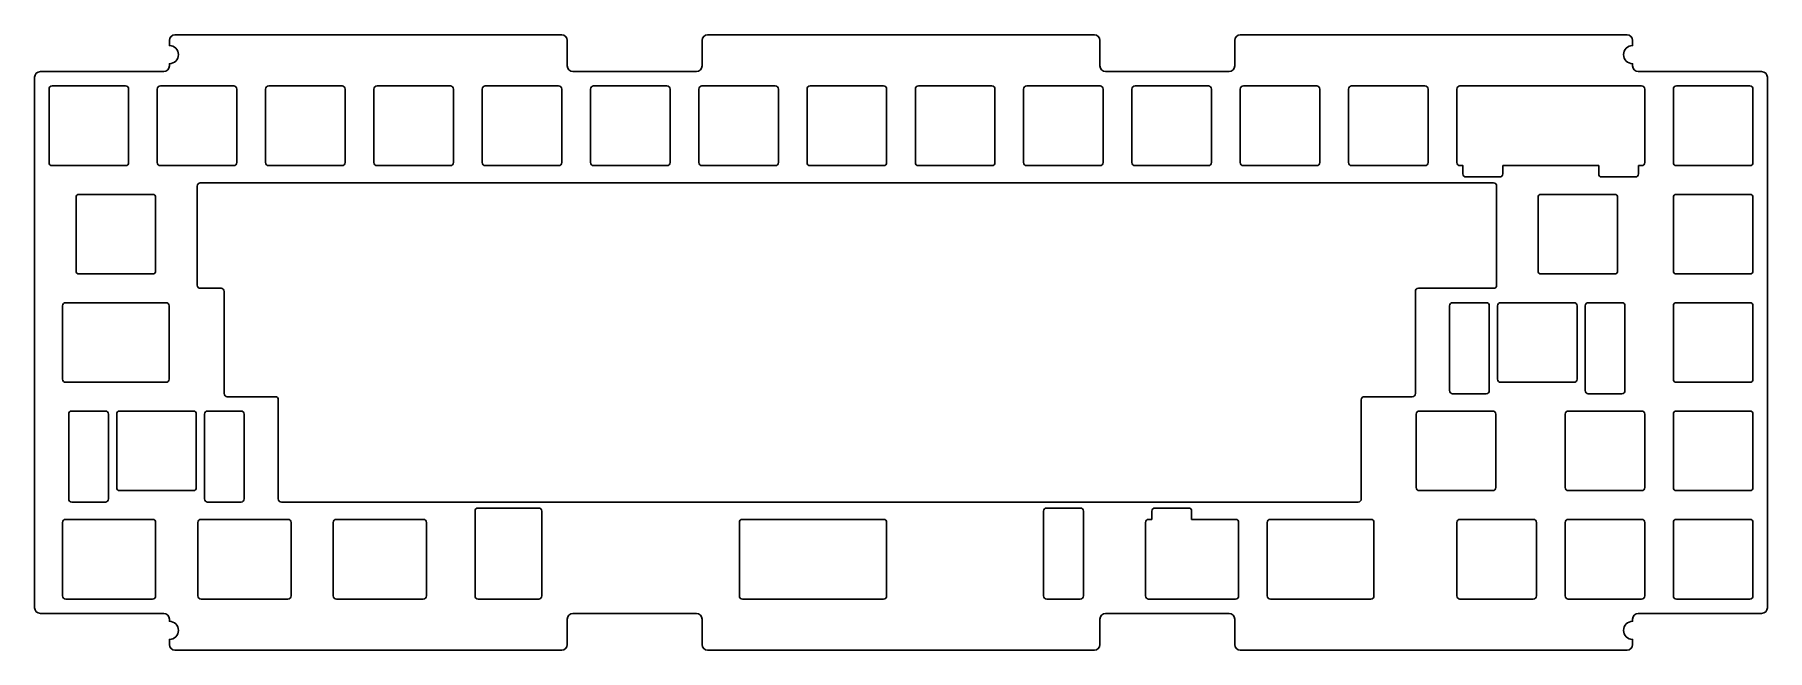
# Model space of a CAD drawing. Header units: millimetres. Extents: x 0 to 305, y -102 to 6.
import ezdxf

# ---------------------------------------------------------------- set-up
doc = ezdxf.new("R2010")
doc.units = ezdxf.units.MM
doc.header["$MEASUREMENT"] = 0

msp = doc.modelspace()

# ---------------------------------------------------------------- linework, layer by layer
for points in [[(22.7, 0, 0.414213562), (23.7, 1), (23.7, 1.4, 1), (23.7, 4.575), (23.7, 5.5, -0.414213562), (24.7, 6.5), (92.7, 6.5, -0.414213562), (93.7, 5.5), (93.7, 1, 0.414213562), (94.7, 0), (116.4, 0, 0.414213562), (117.4, 1), (117.4, 5.5, -0.414213562), (118.4, 6.5), (186.4, 6.5, -0.414213562), (187.4, 5.5), (187.4, 1, 0.414213562), (188.4, 0), (210.1, 0, 0.414213562), (211.1, 1), (211.1, 5.5, -0.414213562), (212.1, 6.5), (280.1, 6.5, -0.414213562), (281.1, 5.5), (281.1, 4.575, 1), (281.1, 1.4), (281.1, 1, 0.414213562), (282.1, 0), (303.8, 0, -0.414213562), (304.8, -1), (304.8, -94.25, -0.414213562), (303.8, -95.25), (282.1, -95.25, 0.414213562), (281.1, -96.25), (281.1, -96.65, 1), (281.1, -99.825), (281.1, -100.75, -0.414213562), (280.1, -101.75), (212.1, -101.75, -0.414213562), (211.1, -100.75), (211.1, -96.25, 0.414213562), (210.1, -95.25), (188.4, -95.25, 0.414213562), (187.4, -96.25), (187.4, -100.75, -0.414213562), (186.4, -101.75), (118.4, -101.75, -0.414213562), (117.4, -100.75), (117.4, -96.25, 0.414213562), (116.4, -95.25), (94.7, -95.25, 0.414213562), (93.7, -96.25), (93.7, -100.75, -0.414213562), (92.7, -101.75), (24.7, -101.75, -0.414213562), (23.7, -100.75), (23.7, -99.825, 1), (23.7, -96.65), (23.7, -96.25, 0.414213562), (22.7, -95.25), (1, -95.25, -0.414213562), (0, -94.25), (0, -1, -0.414213562), (1, 0)], [(3.075, -2.525), (15.975, -2.525, -0.414213562), (16.525, -3.075), (16.525, -15.975, -0.414213562), (15.975, -16.525), (3.075, -16.525, -0.414213562), (2.525, -15.975), (2.525, -3.075, -0.414213562)], [(22.125, -2.525), (35.025, -2.525, -0.414213562), (35.575, -3.075), (35.575, -15.975, -0.414213562), (35.025, -16.525), (22.125, -16.525, -0.414213562), (21.575, -15.975), (21.575, -3.075, -0.414213562)], [(41.175, -2.525), (54.075, -2.525, -0.414213562), (54.625, -3.075), (54.625, -15.975, -0.414213562), (54.075, -16.525), (41.175, -16.525, -0.414213562), (40.625, -15.975), (40.625, -3.075, -0.414213562)], [(60.225, -2.525), (73.125, -2.525, -0.414213562), (73.675, -3.075), (73.675, -15.975, -0.414213562), (73.125, -16.525), (60.225, -16.525, -0.414213562), (59.675, -15.975), (59.675, -3.075, -0.414213562)], [(79.275, -2.525), (92.175, -2.525, -0.414213562), (92.725, -3.075), (92.725, -15.975, -0.414213562), (92.175, -16.525), (79.275, -16.525, -0.414213562), (78.725, -15.975), (78.725, -3.075, -0.414213562)], [(98.325, -2.525), (111.225, -2.525, -0.414213562), (111.775, -3.075), (111.775, -15.975, -0.414213562), (111.225, -16.525), (98.325, -16.525, -0.414213562), (97.775, -15.975), (97.775, -3.075, -0.414213562)], [(117.375, -2.525), (130.275, -2.525, -0.414213562), (130.825, -3.075), (130.825, -15.975, -0.414213562), (130.275, -16.525), (117.375, -16.525, -0.414213562), (116.825, -15.975), (116.825, -3.075, -0.414213562)], [(136.425, -2.525), (149.325, -2.525, -0.414213562), (149.875, -3.075), (149.875, -15.975, -0.414213562), (149.325, -16.525), (136.425, -16.525, -0.414213562), (135.875, -15.975), (135.875, -3.075, -0.414213562)], [(155.475, -2.525), (168.375, -2.525, -0.414213562), (168.925, -3.075), (168.925, -15.975, -0.414213562), (168.375, -16.525), (155.475, -16.525, -0.414213562), (154.925, -15.975), (154.925, -3.075, -0.414213562)], [(174.525, -2.525), (187.425, -2.525, -0.414213562), (187.975, -3.075), (187.975, -15.975, -0.414213562), (187.425, -16.525), (174.525, -16.525, -0.414213562), (173.975, -15.975), (173.975, -3.075, -0.414213562)], [(193.575, -2.525), (206.475, -2.525, -0.414213562), (207.025, -3.075), (207.025, -15.975, -0.414213562), (206.475, -16.525), (193.575, -16.525, -0.414213562), (193.025, -15.975), (193.025, -3.075, -0.414213562)], [(212.625, -2.525), (225.525, -2.525, -0.414213562), (226.075, -3.075), (226.075, -15.975, -0.414213562), (225.525, -16.525), (212.625, -16.525, -0.414213562), (212.075, -15.975), (212.075, -3.075, -0.414213562)], [(231.675, -2.525), (244.575, -2.525, -0.414213562), (245.125, -3.075), (245.125, -15.975, -0.414213562), (244.575, -16.525), (231.675, -16.525, -0.414213562), (231.125, -15.975), (231.125, -3.075, -0.414213562)], [(258.262, -16.525), (258.262, -17.975, -0.414213562), (257.712, -18.525), (251.812, -18.525, -0.414213562), (251.262, -17.975), (251.262, -16.525), (250.725, -16.525, -0.414213562), (250.175, -15.975), (250.175, -3.075, -0.414213562), (250.725, -2.525), (282.675, -2.525, -0.414213562), (283.225, -3.075), (283.225, -15.975, -0.414213562), (282.675, -16.525), (282.138, -16.525), (282.138, -17.975, -0.414213562), (281.588, -18.525), (275.688, -18.525, -0.414213562), (275.138, -17.975), (275.138, -16.525)], [(288.825, -2.525), (301.725, -2.525, -0.414213562), (302.275, -3.075), (302.275, -15.975, -0.414213562), (301.725, -16.525), (288.825, -16.525, -0.414213562), (288.275, -15.975), (288.275, -3.075, -0.414213562)], [(233.3625, -57.7), (233.3625, -75.125, -0.414213562), (232.8125, -75.675), (43.4125, -75.675, -0.414213562), (42.8625, -75.125), (42.8625, -57.7, 0.414213562), (42.3125, -57.15), (33.8875, -57.15, -0.414213562), (33.3375, -56.6), (33.3375, -38.65, 0.414213562), (32.7875, -38.1), (29.125, -38.1, -0.414213562), (28.575, -37.55), (28.575, -20.125, -0.414213562), (29.125, -19.575), (256.625, -19.575, -0.414213562), (257.175, -20.125), (257.175, -37.55, -0.414213562), (256.625, -38.1), (243.4375, -38.1, 0.414213562), (242.8875, -38.65), (242.8875, -56.6, -0.414213562), (242.3375, -57.15), (233.9125, -57.15, 0.414213562)], [(7.8375, -21.575), (20.7375, -21.575, -0.414213562), (21.2875, -22.125), (21.2875, -35.025, -0.414213562), (20.7375, -35.575), (7.8375, -35.575, -0.414213562), (7.2875, -35.025), (7.2875, -22.125, -0.414213562)], [(265.0125, -21.575), (277.9125, -21.575, -0.414213562), (278.4625, -22.125), (278.4625, -35.025, -0.414213562), (277.9125, -35.575), (265.0125, -35.575, -0.414213562), (264.4625, -35.025), (264.4625, -22.125, -0.414213562)], [(288.825, -21.575), (301.725, -21.575, -0.414213562), (302.275, -22.125), (302.275, -35.025, -0.414213562), (301.725, -35.575), (288.825, -35.575, -0.414213562), (288.275, -35.025), (288.275, -22.125, -0.414213562)], [(5.45625, -40.625), (23.11875, -40.625, -0.414213562), (23.66875, -41.175), (23.66875, -54.075, -0.414213562), (23.11875, -54.625), (5.45625, -54.625, -0.414213562), (4.90625, -54.075), (4.90625, -41.175, -0.414213562)], [(249.43075, -40.625), (255.33075, -40.625, -0.414213562), (255.88075, -41.175), (255.88075, -56.075, -0.414213562), (255.33075, -56.625), (249.43075, -56.625, -0.414213562), (248.88075, -56.075), (248.88075, -41.175, -0.414213562)], [(257.86875, -40.625), (270.76875, -40.625, -0.414213562), (271.31875, -41.175), (271.31875, -54.075, -0.414213562), (270.76875, -54.625), (257.86875, -54.625, -0.414213562), (257.31875, -54.075), (257.31875, -41.175, -0.414213562)], [(279.75675, -41.175), (279.75675, -56.075, -0.414213562), (279.20675, -56.625), (273.30675, -56.625, -0.414213562), (272.75675, -56.075), (272.75675, -41.175, -0.414213562), (273.30675, -40.625), (279.20675, -40.625, -0.414213562)], [(288.825, -40.625), (301.725, -40.625, -0.414213562), (302.275, -41.175), (302.275, -54.075, -0.414213562), (301.725, -54.625), (288.825, -54.625, -0.414213562), (288.275, -54.075), (288.275, -41.175, -0.414213562)], [(6.54325, -59.675), (12.44325, -59.675, -0.414213562), (12.99325, -60.225), (12.99325, -75.125, -0.414213562), (12.44325, -75.675), (6.54325, -75.675, -0.414213562), (5.99325, -75.125), (5.99325, -60.225, -0.414213562)], [(14.98125, -59.675), (27.88125, -59.675, -0.414213562), (28.43125, -60.225), (28.43125, -73.125, -0.414213562), (27.88125, -73.675), (14.98125, -73.675, -0.414213562), (14.43125, -73.125), (14.43125, -60.225, -0.414213562)], [(36.86925, -60.225), (36.86925, -75.125, -0.414213562), (36.31925, -75.675), (30.41925, -75.675, -0.414213562), (29.86925, -75.125), (29.86925, -60.225, -0.414213562), (30.41925, -59.675), (36.31925, -59.675, -0.414213562)], [(243.58125, -59.675), (256.48125, -59.675, -0.414213562), (257.03125, -60.225), (257.03125, -73.125, -0.414213562), (256.48125, -73.675), (243.58125, -73.675, -0.414213562), (243.03125, -73.125), (243.03125, -60.225, -0.414213562)], [(269.775, -59.675), (282.675, -59.675, -0.414213562), (283.225, -60.225), (283.225, -73.125, -0.414213562), (282.675, -73.675), (269.775, -73.675, -0.414213562), (269.225, -73.125), (269.225, -60.225, -0.414213562)], [(288.825, -59.675), (301.725, -59.675, -0.414213562), (302.275, -60.225), (302.275, -73.125, -0.414213562), (301.725, -73.675), (288.825, -73.675, -0.414213562), (288.275, -73.125), (288.275, -60.225, -0.414213562)], [(5.45625, -78.725), (20.7375, -78.725, -0.414213562), (21.2875, -79.275), (21.2875, -92.175, -0.414213562), (20.7375, -92.725), (5.45625, -92.725, -0.414213562), (4.90625, -92.175), (4.90625, -79.275, -0.414213562)], [(29.26875, -78.725), (44.55, -78.725, -0.414213562), (45.1, -79.275), (45.1, -92.175, -0.414213562), (44.55, -92.725), (29.26875, -92.725, -0.414213562), (28.71875, -92.175), (28.71875, -79.275, -0.414213562)], [(53.08125, -78.725), (68.3625, -78.725, -0.414213562), (68.9125, -79.275), (68.9125, -92.175, -0.414213562), (68.3625, -92.725), (53.08125, -92.725, -0.414213562), (52.53125, -92.175), (52.53125, -79.275, -0.414213562)], [(88.675, -92.725), (78.0125, -92.725, -0.414213562), (77.4625, -92.175), (77.4625, -77.275, -0.414213562), (78.0125, -76.725), (88.675, -76.725, -0.414213562), (89.225, -77.275), (89.225, -92.175, -0.414213562)], [(124.51875, -78.725), (149.325, -78.725, -0.414213562), (149.875, -79.275), (149.875, -92.175, -0.414213562), (149.325, -92.725), (124.51875, -92.725, -0.414213562), (123.96875, -92.175), (123.96875, -79.275, -0.414213562)], [(177.475, -92.175), (177.475, -77.275, -0.414213562), (178.025, -76.725), (183.925, -76.725, -0.414213562), (184.475, -77.275), (184.475, -92.175, -0.414213562), (183.925, -92.725), (178.025, -92.725, -0.414213562)], [(196.525, -78.725), (196.525, -77.275, -0.414213562), (197.075, -76.725), (202.975, -76.725, -0.414213562), (203.525, -77.275), (203.525, -78.725), (211.2375, -78.725, -0.414213562), (211.7875, -79.275), (211.7875, -92.175, -0.414213562), (211.2375, -92.725), (195.95625, -92.725, -0.414213562), (195.40625, -92.175), (195.40625, -79.275, -0.414213562), (195.95625, -78.725)], [(217.3875, -78.725), (235.05, -78.725, -0.414213562), (235.6, -79.275), (235.6, -92.175, -0.414213562), (235.05, -92.725), (217.3875, -92.725, -0.414213562), (216.8375, -92.175), (216.8375, -79.275, -0.414213562)], [(250.725, -78.725), (263.625, -78.725, -0.414213562), (264.175, -79.275), (264.175, -92.175, -0.414213562), (263.625, -92.725), (250.725, -92.725, -0.414213562), (250.175, -92.175), (250.175, -79.275, -0.414213562)], [(269.775, -78.725), (282.675, -78.725, -0.414213562), (283.225, -79.275), (283.225, -92.175, -0.414213562), (282.675, -92.725), (269.775, -92.725, -0.414213562), (269.225, -92.175), (269.225, -79.275, -0.414213562)], [(288.825, -78.725), (301.725, -78.725, -0.414213562), (302.275, -79.275), (302.275, -92.175, -0.414213562), (301.725, -92.725), (288.825, -92.725, -0.414213562), (288.275, -92.175), (288.275, -79.275, -0.414213562)]]:
    msp.add_lwpolyline(points, format="xyb", close=True)

doc.saveas('drawing.dxf')
